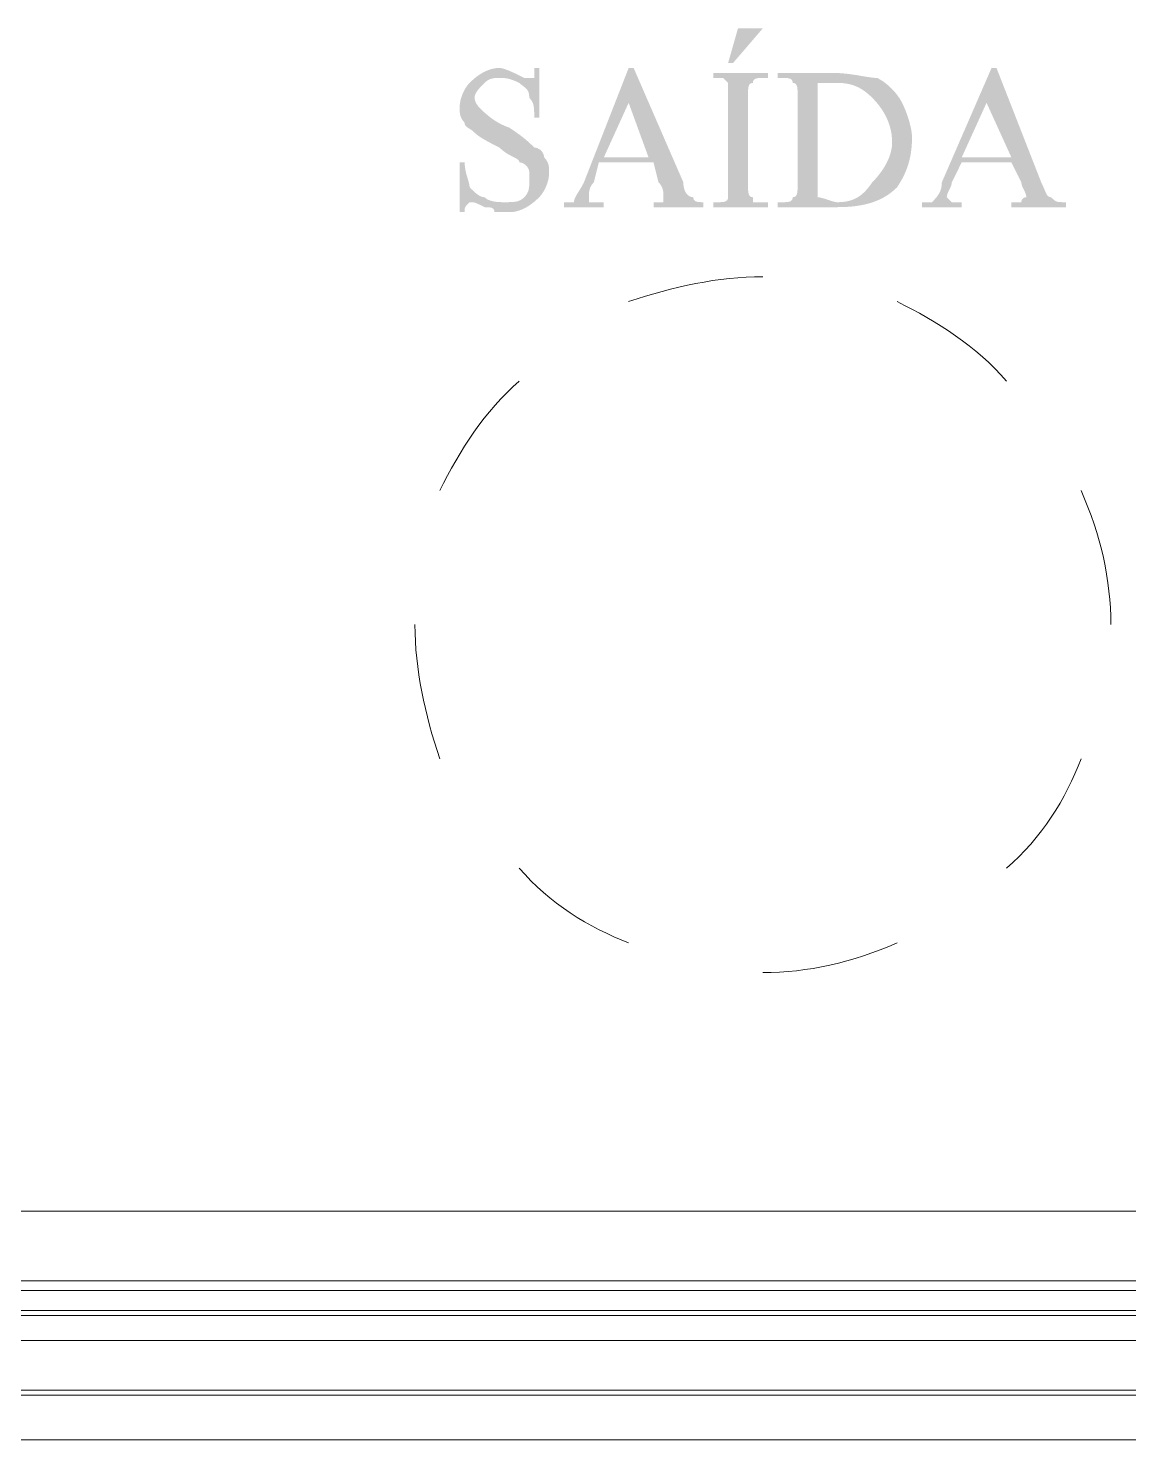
# Model space of a CAD drawing. Header units: metres. Extents: x 2999 to 3164, y 1641 to 1678.
# Drawn here: x 3004.8933 to 3005.2369, y 1650.1422 to 1650.5829 of the extents above; entities that cross this region are included whole.
import ezdxf

# ---------------------------------------------------------------- set-up
doc = ezdxf.new("R2010")
doc.units = ezdxf.units.M

msp = doc.modelspace()

# ---------------------------------------------------------------- hatches: boundary and pattern name
at = {"true_color": 0x000007}
h = msp.add_hatch(color=7, dxfattribs=at)
h.paths.add_polyline_path([(3005.05284, 1650.57053), (3005.05284, 1650.55501), (3005.05129, 1650.55501), (3005.05129, 1650.55501), (3005.05129, 1650.55539), (3005.05129, 1650.55575), (3005.05128, 1650.5561), (3005.05128, 1650.55644), (3005.05127, 1650.55676), (3005.05126, 1650.55707), (3005.05125, 1650.55737), (3005.05123, 1650.55765), (3005.0512, 1650.55793), (3005.05117, 1650.55819), (3005.05114, 1650.55845), (3005.05109, 1650.55869), (3005.05104, 1650.55893), (3005.05098, 1650.55916), (3005.05091, 1650.55939), (3005.05083, 1650.55961), (3005.05073, 1650.55982), (3005.05063, 1650.56003), (3005.05052, 1650.56023), (3005.05039, 1650.56043), (3005.05025, 1650.56063), (3005.05009, 1650.56083), (3005.04992, 1650.56102), (3005.04973, 1650.56122), (3005.04973, 1650.56122), (3005.04973, 1650.56159), (3005.0497, 1650.56193), (3005.04966, 1650.56224), (3005.04961, 1650.56253), (3005.04955, 1650.56279), (3005.04947, 1650.56303), (3005.04938, 1650.56326), (3005.04927, 1650.56346), (3005.04916, 1650.56364), (3005.04904, 1650.56382), (3005.04891, 1650.56398), (3005.04876, 1650.56413), (3005.04862, 1650.56427), (3005.04846, 1650.5644), (3005.04829, 1650.56454), (3005.04812, 1650.56466), (3005.04795, 1650.56479), (3005.04777, 1650.56493), (3005.04759, 1650.56506), (3005.0474, 1650.5652), (3005.04721, 1650.56535), (3005.04702, 1650.56551), (3005.04682, 1650.56569), (3005.04663, 1650.56587), (3005.04625, 1650.56606), (3005.04589, 1650.56623), (3005.04554, 1650.56638), (3005.0452, 1650.56653), (3005.04488, 1650.56665), (3005.04457, 1650.56677), (3005.04427, 1650.56687), (3005.04399, 1650.56696), (3005.04371, 1650.56704), (3005.04345, 1650.56712), (3005.04319, 1650.56718), (3005.04294, 1650.56723), (3005.04271, 1650.56727), (3005.04247, 1650.56731), (3005.04225, 1650.56734), (3005.04203, 1650.56737), (3005.04182, 1650.56739), (3005.04161, 1650.5674), (3005.04141, 1650.56741), (3005.04121, 1650.56742), (3005.04101, 1650.56742), (3005.04081, 1650.56742), (3005.04062, 1650.56742), (3005.04042, 1650.56742), (3005.04023, 1650.56742), (3005.04003, 1650.56742), (3005.03984, 1650.56742), (3005.03965, 1650.56742), (3005.03945, 1650.56741), (3005.03926, 1650.5674), (3005.03906, 1650.56739), (3005.03887, 1650.56737), (3005.03868, 1650.56734), (3005.03848, 1650.56731), (3005.03829, 1650.56727), (3005.03809, 1650.56723), (3005.0379, 1650.56718), (3005.03771, 1650.56712), (3005.03751, 1650.56704), (3005.03732, 1650.56696), (3005.03712, 1650.56687), (3005.03693, 1650.56677), (3005.03674, 1650.56665), (3005.03654, 1650.56653), (3005.03635, 1650.56638), (3005.03615, 1650.56623), (3005.03596, 1650.56606), (3005.03577, 1650.56587), (3005.03557, 1650.56568), (3005.03538, 1650.56548), (3005.03519, 1650.56529), (3005.035, 1650.5651), (3005.03481, 1650.5649), (3005.03463, 1650.56471), (3005.03445, 1650.56451), (3005.03427, 1650.56432), (3005.0341, 1650.56413), (3005.03394, 1650.56393), (3005.03378, 1650.56374), (3005.03363, 1650.56354), (3005.03349, 1650.56335), (3005.03336, 1650.56316), (3005.03324, 1650.56296), (3005.03312, 1650.56277), (3005.03302, 1650.56257), (3005.03293, 1650.56238), (3005.03285, 1650.56219), (3005.03279, 1650.56199), (3005.03273, 1650.5618), (3005.03269, 1650.5616), (3005.03267, 1650.56141), (3005.03266, 1650.56122), (3005.03267, 1650.56102), (3005.03269, 1650.56083), (3005.03273, 1650.56064), (3005.03278, 1650.56045), (3005.03284, 1650.56026), (3005.03291, 1650.56008), (3005.03298, 1650.5599), (3005.03307, 1650.55972), (3005.03315, 1650.55955), (3005.03325, 1650.55939), (3005.03334, 1650.55923), (3005.03344, 1650.55908), (3005.03354, 1650.55894), (3005.03363, 1650.55881), (3005.03372, 1650.55869), (3005.03381, 1650.55857), (3005.0339, 1650.55847), (3005.03397, 1650.55838), (3005.03404, 1650.5583), (3005.0341, 1650.55823), (3005.03415, 1650.55818), (3005.03418, 1650.55814), (3005.03421, 1650.55812), (3005.03421, 1650.55811), (3005.03442, 1650.55791), (3005.03464, 1650.55769), (3005.03487, 1650.55746), (3005.03512, 1650.55722), (3005.03539, 1650.55697), (3005.03567, 1650.55671), (3005.03597, 1650.55644), (3005.03628, 1650.55616), (3005.03662, 1650.55588), (3005.03696, 1650.55559), (3005.03733, 1650.5553), (3005.03771, 1650.55501), (3005.0381, 1650.55472), (3005.03852, 1650.55443), (3005.03894, 1650.55414), (3005.03939, 1650.55386), (3005.03985, 1650.55358), (3005.04033, 1650.55331), (3005.04082, 1650.55305), (3005.04133, 1650.5528), (3005.04185, 1650.55255), (3005.04239, 1650.55232), (3005.04295, 1650.55211), (3005.04353, 1650.5519), (3005.04409, 1650.55152), (3005.04463, 1650.55116), (3005.04513, 1650.55081), (3005.04561, 1650.55047), (3005.04606, 1650.55015), (3005.04649, 1650.54984), (3005.04689, 1650.54955), (3005.04726, 1650.54926), (3005.04762, 1650.54899), (3005.04795, 1650.54872), (3005.04827, 1650.54847), (3005.04857, 1650.54822), (3005.04885, 1650.54798), (3005.04912, 1650.54775), (3005.04938, 1650.54752), (3005.04962, 1650.54731), (3005.04985, 1650.54709), (3005.05007, 1650.54688), (3005.05029, 1650.54668), (3005.0505, 1650.54648), (3005.0507, 1650.54628), (3005.0509, 1650.54609), (3005.05109, 1650.54589), (3005.05129, 1650.5457), (3005.05148, 1650.54569), (3005.05167, 1650.54567), (3005.05187, 1650.54563), (3005.05206, 1650.54557), (3005.05224, 1650.54551), (3005.05243, 1650.54543), (3005.05261, 1650.54534), (3005.05278, 1650.54524), (3005.05295, 1650.54512), (3005.05311, 1650.545), (3005.05327, 1650.54487), (3005.05342, 1650.54473), (3005.05356, 1650.54458), (3005.05369, 1650.54442), (3005.05382, 1650.54426), (3005.05393, 1650.54409), (3005.05403, 1650.54391), (3005.05412, 1650.54373), (3005.0542, 1650.54355), (3005.05427, 1650.54336), (3005.05432, 1650.54317), (3005.05436, 1650.54298), (3005.05438, 1650.54279), (3005.05439, 1650.54259), (3005.05458, 1650.5424), (3005.05475, 1650.5422), (3005.0549, 1650.54201), (3005.05504, 1650.54182), (3005.05517, 1650.54162), (3005.05529, 1650.54143), (3005.05539, 1650.54123), (3005.05548, 1650.54104), (3005.05556, 1650.54085), (3005.05563, 1650.54065), (3005.0557, 1650.54046), (3005.05575, 1650.54026), (3005.05579, 1650.54007), (3005.05583, 1650.53988), (3005.05586, 1650.53968), (3005.05588, 1650.53949), (3005.0559, 1650.53929), (3005.05592, 1650.5391), (3005.05593, 1650.53891), (3005.05594, 1650.53871), (3005.05594, 1650.53852), (3005.05594, 1650.53832), (3005.05594, 1650.53813), (3005.05594, 1650.53794), (3005.05593, 1650.53755), (3005.05591, 1650.53716), (3005.05587, 1650.53678), (3005.05582, 1650.53639), (3005.05575, 1650.53601), (3005.05568, 1650.53563), (3005.05558, 1650.53526), (3005.05548, 1650.53489), (3005.05537, 1650.53453), (3005.05525, 1650.53417), (3005.05511, 1650.53382), (3005.05497, 1650.53348), (3005.05482, 1650.53314), (3005.05467, 1650.53281), (3005.0545, 1650.5325), (3005.05433, 1650.53219), (3005.05416, 1650.53189), (3005.05398, 1650.53161), (3005.05379, 1650.53134), (3005.05361, 1650.53108), (3005.05342, 1650.53083), (3005.05323, 1650.5306), (3005.05303, 1650.53038), (3005.05284, 1650.53018), (3005.05245, 1650.5298), (3005.05206, 1650.52943), (3005.05167, 1650.52909), (3005.05129, 1650.52875), (3005.0509, 1650.52844), (3005.05051, 1650.52814), (3005.05012, 1650.52786), (3005.04973, 1650.52759), (3005.04935, 1650.52734), (3005.04896, 1650.52711), (3005.04857, 1650.52689), (3005.04818, 1650.52669), (3005.04779, 1650.5265), (3005.04741, 1650.52633), (3005.04702, 1650.52618), (3005.04663, 1650.52604), (3005.04624, 1650.52592), (3005.04585, 1650.52581), (3005.04547, 1650.52572), (3005.04508, 1650.52565), (3005.04469, 1650.52559), (3005.0443, 1650.52555), (3005.04391, 1650.52553), (3005.04353, 1650.52552), (3005.04333, 1650.52552), (3005.04314, 1650.52552), (3005.04294, 1650.52552), (3005.04275, 1650.52552), (3005.04256, 1650.52552), (3005.04236, 1650.52552), (3005.04217, 1650.52552), (3005.04197, 1650.52552), (3005.04178, 1650.52552), (3005.04159, 1650.52552), (3005.04139, 1650.52552), (3005.0412, 1650.52552), (3005.041, 1650.52552), (3005.04081, 1650.52552), (3005.04062, 1650.52552), (3005.04042, 1650.52552), (3005.04023, 1650.52552), (3005.04003, 1650.52552), (3005.03984, 1650.52552), (3005.03965, 1650.52552), (3005.03945, 1650.52552), (3005.03926, 1650.52552), (3005.03906, 1650.52552), (3005.03887, 1650.52552), (3005.03886, 1650.52571), (3005.03884, 1650.52588), (3005.0388, 1650.52603), (3005.03875, 1650.52618), (3005.03868, 1650.5263), (3005.0386, 1650.52642), (3005.03851, 1650.52652), (3005.03841, 1650.52661), (3005.0383, 1650.52669), (3005.03817, 1650.52677), (3005.03804, 1650.52683), (3005.0379, 1650.52688), (3005.03775, 1650.52692), (3005.03759, 1650.52696), (3005.03743, 1650.52699), (3005.03726, 1650.52702), (3005.03709, 1650.52703), (3005.03691, 1650.52705), (3005.03672, 1650.52706), (3005.03654, 1650.52707), (3005.03635, 1650.52707), (3005.03615, 1650.52707), (3005.03596, 1650.52707), (3005.03577, 1650.52707), (3005.03539, 1650.52726), (3005.03505, 1650.52743), (3005.03474, 1650.52759), (3005.03445, 1650.52773), (3005.03419, 1650.52786), (3005.03395, 1650.52797), (3005.03373, 1650.52807), (3005.03353, 1650.52817), (3005.03334, 1650.52825), (3005.03317, 1650.52832), (3005.03301, 1650.52838), (3005.03286, 1650.52843), (3005.03272, 1650.52848), (3005.03258, 1650.52851), (3005.03245, 1650.52854), (3005.03232, 1650.52857), (3005.03219, 1650.52859), (3005.03206, 1650.5286), (3005.03192, 1650.52861), (3005.03178, 1650.52862), (3005.03163, 1650.52862), (3005.03147, 1650.52862), (3005.0313, 1650.52863), (3005.03111, 1650.52863), (3005.03111, 1650.52863), (3005.03111, 1650.52863), (3005.03111, 1650.52863), (3005.03111, 1650.52863), (3005.03111, 1650.52863), (3005.03111, 1650.52863), (3005.03111, 1650.52863), (3005.03111, 1650.52863), (3005.03111, 1650.52863), (3005.03111, 1650.52863), (3005.03111, 1650.52863), (3005.03111, 1650.52863), (3005.03111, 1650.52863), (3005.03111, 1650.52863), (3005.03111, 1650.52863), (3005.03111, 1650.52863), (3005.03111, 1650.52863), (3005.03111, 1650.52863), (3005.03111, 1650.52863), (3005.03111, 1650.52863), (3005.03111, 1650.52863), (3005.03111, 1650.52863), (3005.03111, 1650.52863), (3005.03111, 1650.52863), (3005.03093, 1650.52844), (3005.03075, 1650.52827), (3005.0306, 1650.52811), (3005.03046, 1650.52796), (3005.03033, 1650.52783), (3005.03021, 1650.5277), (3005.03011, 1650.52759), (3005.03002, 1650.52748), (3005.02994, 1650.52737), (3005.02987, 1650.52727), (3005.02981, 1650.52717), (3005.02975, 1650.52707), (3005.02971, 1650.52698), (3005.02967, 1650.52688), (3005.02964, 1650.52678), (3005.02962, 1650.52667), (3005.0296, 1650.52656), (3005.02958, 1650.52644), (3005.02957, 1650.52632), (3005.02957, 1650.52618), (3005.02956, 1650.52604), (3005.02956, 1650.52588), (3005.02956, 1650.52571), (3005.02956, 1650.52552), (3005.02801, 1650.52552), (3005.02801, 1650.54104), (3005.02956, 1650.54104), (3005.02956, 1650.54104), (3005.02957, 1650.54065), (3005.02959, 1650.54027), (3005.02963, 1650.53988), (3005.02967, 1650.5395), (3005.02973, 1650.53911), (3005.0298, 1650.53874), (3005.02988, 1650.53836), (3005.02996, 1650.53799), (3005.03005, 1650.53763), (3005.03014, 1650.53727), (3005.03024, 1650.53692), (3005.03034, 1650.53658), (3005.03043, 1650.53624), (3005.03053, 1650.53592), (3005.03062, 1650.5356), (3005.03071, 1650.53529), (3005.03079, 1650.535), (3005.03087, 1650.53471), (3005.03094, 1650.53444), (3005.031, 1650.53418), (3005.03104, 1650.53393), (3005.03108, 1650.5337), (3005.0311, 1650.53348), (3005.03111, 1650.53328), (3005.03111, 1650.53328), (3005.03131, 1650.53309), (3005.0315, 1650.53289), (3005.03169, 1650.5327), (3005.03189, 1650.53251), (3005.03208, 1650.53233), (3005.03228, 1650.53214), (3005.03247, 1650.53196), (3005.03266, 1650.53179), (3005.03286, 1650.53162), (3005.03305, 1650.53145), (3005.03324, 1650.5313), (3005.03344, 1650.53115), (3005.03363, 1650.53101), (3005.03383, 1650.53087), (3005.03402, 1650.53075), (3005.03421, 1650.53064), (3005.03441, 1650.53053), (3005.0346, 1650.53044), (3005.0348, 1650.53037), (3005.03499, 1650.5303), (3005.03518, 1650.53025), (3005.03538, 1650.53021), (3005.03557, 1650.53019), (3005.03577, 1650.53018), (3005.03597, 1650.52999), (3005.03619, 1650.52982), (3005.03642, 1650.52966), (3005.03666, 1650.52952), (3005.03691, 1650.5294), (3005.03717, 1650.52928), (3005.03744, 1650.52918), (3005.03772, 1650.52909), (3005.038, 1650.529), (3005.03829, 1650.52893), (3005.03858, 1650.52887), (3005.03887, 1650.52882), (3005.03916, 1650.52877), (3005.03945, 1650.52874), (3005.03974, 1650.52871), (3005.04002, 1650.52868), (3005.0403, 1650.52866), (3005.04057, 1650.52865), (3005.04083, 1650.52864), (3005.04108, 1650.52863), (3005.04133, 1650.52863), (3005.04156, 1650.52863), (3005.04177, 1650.52863), (3005.04197, 1650.52863), (3005.04235, 1650.52863), (3005.04272, 1650.52863), (3005.04307, 1650.52863), (3005.0434, 1650.52863), (3005.04373, 1650.52864), (3005.04404, 1650.52865), (3005.04433, 1650.52866), (3005.04462, 1650.52868), (3005.04489, 1650.52871), (3005.04516, 1650.52874), (3005.04541, 1650.52877), (3005.04566, 1650.52882), (3005.0459, 1650.52887), (3005.04613, 1650.52893), (3005.04635, 1650.529), (3005.04657, 1650.52909), (3005.04679, 1650.52918), (3005.04699, 1650.52928), (3005.0472, 1650.5294), (3005.0474, 1650.52952), (3005.0476, 1650.52966), (3005.04779, 1650.52982), (3005.04799, 1650.52999), (3005.04818, 1650.53018), (3005.04837, 1650.53037), (3005.04854, 1650.53057), (3005.04869, 1650.53076), (3005.04884, 1650.53095), (3005.04896, 1650.53115), (3005.04908, 1650.53134), (3005.04918, 1650.53154), (3005.04927, 1650.53173), (3005.04936, 1650.53192), (3005.04943, 1650.53212), (3005.04949, 1650.53231), (3005.04954, 1650.53251), (3005.04958, 1650.5327), (3005.04962, 1650.53289), (3005.04965, 1650.53309), (3005.04968, 1650.53328), (3005.0497, 1650.53348), (3005.04971, 1650.53367), (3005.04972, 1650.53386), (3005.04973, 1650.53406), (3005.04973, 1650.53425), (3005.04973, 1650.53444), (3005.04973, 1650.53464), (3005.04973, 1650.53483), (3005.04973, 1650.53503), (3005.04973, 1650.53522), (3005.04973, 1650.53541), (3005.04973, 1650.5356), (3005.04973, 1650.53579), (3005.04973, 1650.53597), (3005.04973, 1650.53615), (3005.04973, 1650.53633), (3005.04973, 1650.5365), (3005.04973, 1650.53666), (3005.04973, 1650.53682), (3005.04973, 1650.53697), (3005.04973, 1650.53711), (3005.04973, 1650.53724), (3005.04973, 1650.53736), (3005.04973, 1650.53748), (3005.04973, 1650.53758), (3005.04973, 1650.53767), (3005.04973, 1650.53775), (3005.04973, 1650.53781), (3005.04973, 1650.53787), (3005.04973, 1650.53791), (3005.04973, 1650.53793), (3005.04973, 1650.53794), (3005.04973, 1650.53813), (3005.0497, 1650.53832), (3005.04966, 1650.53852), (3005.04961, 1650.53871), (3005.04955, 1650.53889), (3005.04947, 1650.53908), (3005.04938, 1650.53926), (3005.04927, 1650.53943), (3005.04916, 1650.5396), (3005.04904, 1650.53976), (3005.04891, 1650.53992), (3005.04876, 1650.54007), (3005.04862, 1650.54021), (3005.04846, 1650.54034), (3005.04829, 1650.54047), (3005.04812, 1650.54058), (3005.04795, 1650.54068), (3005.04777, 1650.54077), (3005.04759, 1650.54085), (3005.0474, 1650.54092), (3005.04721, 1650.54097), (3005.04702, 1650.54101), (3005.04682, 1650.54103), (3005.04663, 1650.54104), (3005.04661, 1650.54123), (3005.04657, 1650.5414), (3005.04649, 1650.54156), (3005.04639, 1650.54171), (3005.04625, 1650.54185), (3005.0461, 1650.54199), (3005.04592, 1650.54212), (3005.04571, 1650.54225), (3005.04548, 1650.54238), (3005.04524, 1650.54251), (3005.04497, 1650.54264), (3005.04469, 1650.54279), (3005.04439, 1650.54294), (3005.04408, 1650.5431), (3005.04375, 1650.54327), (3005.04341, 1650.54345), (3005.04306, 1650.54366), (3005.0427, 1650.54388), (3005.04233, 1650.54412), (3005.04196, 1650.54438), (3005.04158, 1650.54467), (3005.0412, 1650.54498), (3005.04081, 1650.54532), (3005.04042, 1650.5457), (3005.04003, 1650.54589), (3005.03965, 1650.54608), (3005.03926, 1650.54628), (3005.03888, 1650.54647), (3005.0385, 1650.54667), (3005.03812, 1650.54686), (3005.03775, 1650.54705), (3005.03738, 1650.54725), (3005.03701, 1650.54744), (3005.03666, 1650.54764), (3005.0363, 1650.54783), (3005.03596, 1650.54802), (3005.03563, 1650.54822), (3005.0353, 1650.54841), (3005.03498, 1650.54861), (3005.03467, 1650.5488), (3005.03438, 1650.54899), (3005.03409, 1650.54919), (3005.03382, 1650.54938), (3005.03356, 1650.54958), (3005.03331, 1650.54977), (3005.03308, 1650.54996), (3005.03286, 1650.55016), (3005.03266, 1650.55035), (3005.03247, 1650.55054), (3005.03228, 1650.55071), (3005.03208, 1650.55087), (3005.03189, 1650.55101), (3005.03171, 1650.55115), (3005.03152, 1650.55127), (3005.03134, 1650.55139), (3005.03117, 1650.5515), (3005.031, 1650.55161), (3005.03084, 1650.55171), (3005.03068, 1650.55181), (3005.03053, 1650.5519), (3005.03039, 1650.552), (3005.03026, 1650.5521), (3005.03013, 1650.5522), (3005.03002, 1650.55231), (3005.02992, 1650.55242), (3005.02983, 1650.55253), (3005.02975, 1650.55266), (3005.02968, 1650.5528), (3005.02963, 1650.55294), (3005.02959, 1650.5531), (3005.02957, 1650.55327), (3005.02956, 1650.55346), (3005.02937, 1650.55365), (3005.0292, 1650.55384), (3005.02905, 1650.55404), (3005.02891, 1650.55423), (3005.02878, 1650.55443), (3005.02866, 1650.55462), (3005.02856, 1650.55481), (3005.02847, 1650.55501), (3005.02839, 1650.5552), (3005.02832, 1650.5554), (3005.02825, 1650.55559), (3005.0282, 1650.55578), (3005.02816, 1650.55598), (3005.02812, 1650.55617), (3005.02809, 1650.55637), (3005.02806, 1650.55656), (3005.02805, 1650.55675), (3005.02803, 1650.55695), (3005.02802, 1650.55714), (3005.02801, 1650.55734), (3005.02801, 1650.55753), (3005.02801, 1650.55772), (3005.02801, 1650.55792), (3005.02801, 1650.55811), (3005.02802, 1650.5585), (3005.02804, 1650.55889), (3005.02808, 1650.55927), (3005.02813, 1650.55966), (3005.0282, 1650.56004), (3005.02827, 1650.56042), (3005.02836, 1650.56079), (3005.02847, 1650.56116), (3005.02858, 1650.56152), (3005.0287, 1650.56188), (3005.02884, 1650.56223), (3005.02898, 1650.56257), (3005.02913, 1650.56291), (3005.02928, 1650.56324), (3005.02945, 1650.56355), (3005.02962, 1650.56386), (3005.02979, 1650.56416), (3005.02997, 1650.56444), (3005.03016, 1650.56471), (3005.03034, 1650.56497), (3005.03053, 1650.56522), (3005.03072, 1650.56545), (3005.03092, 1650.56567), (3005.03111, 1650.56587), (3005.0315, 1650.56625), (3005.03189, 1650.56662), (3005.03228, 1650.56696), (3005.03266, 1650.56729), (3005.03305, 1650.56761), (3005.03344, 1650.56791), (3005.03383, 1650.56819), (3005.03421, 1650.56846), (3005.0346, 1650.56871), (3005.03499, 1650.56894), (3005.03538, 1650.56916), (3005.03577, 1650.56936), (3005.03615, 1650.56955), (3005.03654, 1650.56972), (3005.03693, 1650.56987), (3005.03732, 1650.57001), (3005.03771, 1650.57013), (3005.03809, 1650.57024), (3005.03848, 1650.57033), (3005.03887, 1650.5704), (3005.03926, 1650.57046), (3005.03965, 1650.5705), (3005.04003, 1650.57052), (3005.04042, 1650.57053), (3005.04062, 1650.57052), (3005.04084, 1650.5705), (3005.04107, 1650.57046), (3005.04132, 1650.57041), (3005.04158, 1650.57034), (3005.04185, 1650.57026), (3005.04214, 1650.57017), (3005.04243, 1650.57007), (3005.04274, 1650.56995), (3005.04306, 1650.56983), (3005.04339, 1650.5697), (3005.04372, 1650.56956), (3005.04406, 1650.56941), (3005.04441, 1650.56925), (3005.04477, 1650.56909), (3005.04514, 1650.56892), (3005.04551, 1650.56874), (3005.04588, 1650.56856), (3005.04626, 1650.56838), (3005.04664, 1650.56819), (3005.04702, 1650.568), (3005.04741, 1650.56781), (3005.04779, 1650.56762), (3005.04818, 1650.56742), (3005.04819, 1650.56742), (3005.04821, 1650.56742), (3005.04825, 1650.56742), (3005.0483, 1650.56742), (3005.04836, 1650.56742), (3005.04842, 1650.56742), (3005.0485, 1650.56742), (3005.04858, 1650.56742), (3005.04867, 1650.56742), (3005.04877, 1650.56742), (3005.04886, 1650.56742), (3005.04896, 1650.56742), (3005.04906, 1650.56742), (3005.04915, 1650.56742), (3005.04924, 1650.56742), (3005.04933, 1650.56742), (3005.04942, 1650.56742), (3005.04949, 1650.56742), (3005.04956, 1650.56742), (3005.04962, 1650.56742), (3005.04967, 1650.56742), (3005.0497, 1650.56742), (3005.04973, 1650.56742), (3005.04973, 1650.56742), (3005.04974, 1650.56742), (3005.04976, 1650.56742), (3005.0498, 1650.56742), (3005.04985, 1650.56742), (3005.04991, 1650.56742), (3005.04998, 1650.56742), (3005.05005, 1650.56742), (3005.05014, 1650.56742), (3005.05023, 1650.56742), (3005.05032, 1650.56742), (3005.05041, 1650.56742), (3005.05051, 1650.56742), (3005.05061, 1650.56742), (3005.0507, 1650.56742), (3005.0508, 1650.56742), (3005.05088, 1650.56742), (3005.05097, 1650.56742), (3005.05104, 1650.56742), (3005.05111, 1650.56742), (3005.05117, 1650.56742), (3005.05122, 1650.56742), (3005.05126, 1650.56742), (3005.05128, 1650.56742), (3005.05129, 1650.56742), (3005.05129, 1650.56743), (3005.05129, 1650.56746), (3005.05129, 1650.56749), (3005.05129, 1650.56755), (3005.05129, 1650.56761), (3005.05129, 1650.56769), (3005.05129, 1650.56778), (3005.05129, 1650.56788), (3005.05129, 1650.568), (3005.05129, 1650.56812), (3005.05129, 1650.56825), (3005.05129, 1650.56839), (3005.05129, 1650.56854), (3005.05129, 1650.5687), (3005.05129, 1650.56886), (3005.05129, 1650.56903), (3005.05129, 1650.56921), (3005.05129, 1650.56939), (3005.05129, 1650.56957), (3005.05129, 1650.56976), (3005.05129, 1650.56995), (3005.05129, 1650.57014), (3005.05129, 1650.57033), (3005.05129, 1650.57053), (3005.05284, 1650.57053), (3005.05129, 1650.57053)])
h.paths.add_polyline_path([(3005.08853, 1650.54104), (3005.07146, 1650.54104), (3005.06991, 1650.53483), (3005.06991, 1650.53483), (3005.06972, 1650.53464), (3005.06955, 1650.53444), (3005.0694, 1650.53425), (3005.06926, 1650.53406), (3005.06913, 1650.53386), (3005.06901, 1650.53367), (3005.06891, 1650.53348), (3005.06882, 1650.53328), (3005.06874, 1650.53309), (3005.06867, 1650.53289), (3005.0686, 1650.5327), (3005.06855, 1650.53251), (3005.06851, 1650.53231), (3005.06847, 1650.53212), (3005.06844, 1650.53192), (3005.06842, 1650.53173), (3005.0684, 1650.53154), (3005.06838, 1650.53134), (3005.06837, 1650.53115), (3005.06836, 1650.53095), (3005.06836, 1650.53076), (3005.06836, 1650.53057), (3005.06836, 1650.53037), (3005.06836, 1650.53018), (3005.06836, 1650.53018), (3005.06836, 1650.53018), (3005.06836, 1650.53018), (3005.06836, 1650.53017), (3005.06836, 1650.53017), (3005.06836, 1650.53016), (3005.06836, 1650.53015), (3005.06836, 1650.53014), (3005.06836, 1650.53012), (3005.06836, 1650.5301), (3005.06836, 1650.53006), (3005.06836, 1650.53003), (3005.06836, 1650.52998), (3005.06836, 1650.52993), (3005.06836, 1650.52987), (3005.06836, 1650.5298), (3005.06836, 1650.52972), (3005.06836, 1650.52963), (3005.06836, 1650.52952), (3005.06836, 1650.52941), (3005.06836, 1650.52928), (3005.06836, 1650.52914), (3005.06836, 1650.52898), (3005.06836, 1650.52881), (3005.06836, 1650.52863), (3005.06855, 1650.52863), (3005.06875, 1650.52863), (3005.06894, 1650.52863), (3005.06913, 1650.52863), (3005.06933, 1650.52863), (3005.06952, 1650.52863), (3005.06972, 1650.52863), (3005.06991, 1650.52863), (3005.0701, 1650.52863), (3005.0703, 1650.52863), (3005.07049, 1650.52863), (3005.07069, 1650.52863), (3005.07088, 1650.52863), (3005.07107, 1650.52863), (3005.07127, 1650.52863), (3005.07146, 1650.52863), (3005.07166, 1650.52863), (3005.07185, 1650.52863), (3005.07204, 1650.52863), (3005.07224, 1650.52863), (3005.07243, 1650.52863), (3005.07263, 1650.52863), (3005.07282, 1650.52863), (3005.07301, 1650.52863), (3005.07301, 1650.52707), (3005.0606, 1650.52707), (3005.0606, 1650.52863), (3005.0606, 1650.52863), (3005.06078, 1650.52863), (3005.06096, 1650.52863), (3005.06111, 1650.52863), (3005.06126, 1650.52863), (3005.06139, 1650.52863), (3005.06152, 1650.52863), (3005.06164, 1650.52863), (3005.06175, 1650.52863), (3005.06185, 1650.52863), (3005.06195, 1650.52863), (3005.06205, 1650.52863), (3005.06215, 1650.52863), (3005.06225, 1650.52863), (3005.06235, 1650.52863), (3005.06245, 1650.52863), (3005.06255, 1650.52863), (3005.06266, 1650.52863), (3005.06278, 1650.52863), (3005.06291, 1650.52863), (3005.06304, 1650.52863), (3005.06319, 1650.52863), (3005.06334, 1650.52863), (3005.06352, 1650.52863), (3005.0637, 1650.52863), (3005.0637, 1650.52863), (3005.06371, 1650.52882), (3005.06373, 1650.52901), (3005.06377, 1650.52921), (3005.06382, 1650.52941), (3005.06389, 1650.52961), (3005.06397, 1650.52981), (3005.06406, 1650.53002), (3005.06416, 1650.53023), (3005.06427, 1650.53045), (3005.0644, 1650.53068), (3005.06453, 1650.53091), (3005.06467, 1650.53115), (3005.06482, 1650.53139), (3005.06498, 1650.53165), (3005.06514, 1650.53191), (3005.06531, 1650.53219), (3005.06549, 1650.53247), (3005.06567, 1650.53277), (3005.06585, 1650.53308), (3005.06604, 1650.5334), (3005.06623, 1650.53374), (3005.06642, 1650.53409), (3005.06661, 1650.53445), (3005.06681, 1650.53483), (3005.08077, 1650.57053), (3005.08233, 1650.57053), (3005.09784, 1650.53483), (3005.09784, 1650.53483), (3005.09785, 1650.53445), (3005.09788, 1650.53409), (3005.09791, 1650.53374), (3005.09797, 1650.53341), (3005.09803, 1650.5331), (3005.09811, 1650.5328), (3005.0982, 1650.53251), (3005.0983, 1650.53225), (3005.09842, 1650.532), (3005.09854, 1650.53176), (3005.09867, 1650.53154), (3005.09881, 1650.53134), (3005.09896, 1650.53116), (3005.09912, 1650.53099), (3005.09928, 1650.53083), (3005.09945, 1650.53069), (3005.09963, 1650.53057), (3005.09981, 1650.53047), (3005.09999, 1650.53038), (3005.10018, 1650.53031), (3005.10037, 1650.53025), (3005.10056, 1650.53021), (3005.10075, 1650.53019), (3005.10095, 1650.53018), (3005.10095, 1650.53018), (3005.10096, 1650.52999), (3005.10098, 1650.52982), (3005.10102, 1650.52966), (3005.10107, 1650.52952), (3005.10114, 1650.5294), (3005.10122, 1650.52928), (3005.10131, 1650.52918), (3005.10141, 1650.52909), (3005.10152, 1650.529), (3005.10164, 1650.52893), (3005.10178, 1650.52887), (3005.10192, 1650.52882), (3005.10207, 1650.52877), (3005.10222, 1650.52874), (3005.10239, 1650.52871), (3005.10256, 1650.52868), (3005.10273, 1650.52866), (3005.10291, 1650.52865), (3005.1031, 1650.52864), (3005.10328, 1650.52863), (3005.10347, 1650.52863), (3005.10367, 1650.52863), (3005.10386, 1650.52863), (3005.10405, 1650.52863), (3005.10405, 1650.52707), (3005.08853, 1650.52707), (3005.08853, 1650.52863), (3005.08853, 1650.52863), (3005.08872, 1650.52863), (3005.08889, 1650.52863), (3005.08905, 1650.52863), (3005.08919, 1650.52863), (3005.08933, 1650.52863), (3005.08945, 1650.52863), (3005.08957, 1650.52863), (3005.08968, 1650.52863), (3005.08979, 1650.52863), (3005.08989, 1650.52863), (3005.08999, 1650.52863), (3005.09009, 1650.52863), (3005.09018, 1650.52863), (3005.09028, 1650.52863), (3005.09038, 1650.52863), (3005.09049, 1650.52863), (3005.0906, 1650.52863), (3005.09072, 1650.52863), (3005.09084, 1650.52863), (3005.09098, 1650.52863), (3005.09112, 1650.52863), (3005.09128, 1650.52863), (3005.09145, 1650.52863), (3005.09164, 1650.52863), (3005.09164, 1650.52863), (3005.09164, 1650.52881), (3005.09164, 1650.52898), (3005.09164, 1650.52914), (3005.09164, 1650.52928), (3005.09164, 1650.52941), (3005.09164, 1650.52952), (3005.09164, 1650.52963), (3005.09164, 1650.52972), (3005.09164, 1650.5298), (3005.09164, 1650.52987), (3005.09164, 1650.52993), (3005.09164, 1650.52998), (3005.09164, 1650.53003), (3005.09164, 1650.53006), (3005.09164, 1650.5301), (3005.09164, 1650.53012), (3005.09164, 1650.53014), (3005.09164, 1650.53015), (3005.09164, 1650.53016), (3005.09164, 1650.53017), (3005.09164, 1650.53017), (3005.09164, 1650.53018), (3005.09164, 1650.53018), (3005.09164, 1650.53018), (3005.09164, 1650.53037), (3005.09164, 1650.53057), (3005.09163, 1650.53076), (3005.09163, 1650.53095), (3005.09162, 1650.53115), (3005.09161, 1650.53134), (3005.0916, 1650.53154), (3005.09158, 1650.53173), (3005.09156, 1650.53192), (3005.09152, 1650.53212), (3005.09149, 1650.53231), (3005.09144, 1650.53251), (3005.09139, 1650.5327), (3005.09133, 1650.53289), (3005.09126, 1650.53309), (3005.09118, 1650.53328), (3005.09109, 1650.53348), (3005.09098, 1650.53367), (3005.09087, 1650.53386), (3005.09074, 1650.53406), (3005.0906, 1650.53425), (3005.09044, 1650.53444), (3005.09027, 1650.53464), (3005.09009, 1650.53483), (3005.08853, 1650.54104), (3005.09009, 1650.53483)])
h.paths.add_polyline_path([(3005.08698, 1650.54259), (3005.08077, 1650.55966), (3005.07301, 1650.54259), (3005.08698, 1650.54259), (3005.07301, 1650.54259)])
h.paths.add_polyline_path([(3005.12423, 1650.52863), (3005.12423, 1650.52707), (3005.10716, 1650.52707), (3005.10716, 1650.52863), (3005.10871, 1650.52863), (3005.10871, 1650.52863), (3005.1089, 1650.52863), (3005.1091, 1650.52863), (3005.10929, 1650.52863), (3005.10948, 1650.52863), (3005.10966, 1650.52864), (3005.10985, 1650.52865), (3005.11003, 1650.52866), (3005.1102, 1650.52868), (3005.11037, 1650.52871), (3005.11054, 1650.52874), (3005.11069, 1650.52877), (3005.11084, 1650.52882), (3005.11098, 1650.52887), (3005.11112, 1650.52893), (3005.11124, 1650.529), (3005.11135, 1650.52909), (3005.11145, 1650.52918), (3005.11155, 1650.52928), (3005.11162, 1650.5294), (3005.11169, 1650.52952), (3005.11174, 1650.52966), (3005.11178, 1650.52982), (3005.1118, 1650.52999), (3005.11181, 1650.53018), (3005.11181, 1650.53018), (3005.11181, 1650.53019), (3005.11181, 1650.53021), (3005.11181, 1650.53025), (3005.11181, 1650.53031), (3005.11181, 1650.53038), (3005.11181, 1650.53047), (3005.11181, 1650.53057), (3005.11181, 1650.53069), (3005.11181, 1650.53083), (3005.11181, 1650.53099), (3005.11181, 1650.53116), (3005.11181, 1650.53134), (3005.11181, 1650.53154), (3005.11181, 1650.53176), (3005.11181, 1650.532), (3005.11181, 1650.53225), (3005.11181, 1650.53251), (3005.11181, 1650.5328), (3005.11181, 1650.5331), (3005.11181, 1650.53341), (3005.11181, 1650.53374), (3005.11181, 1650.53409), (3005.11181, 1650.53445), (3005.11181, 1650.53483), (3005.11181, 1650.56122), (3005.11181, 1650.56122), (3005.11181, 1650.56141), (3005.11181, 1650.5616), (3005.11181, 1650.5618), (3005.11181, 1650.56199), (3005.11181, 1650.56219), (3005.11181, 1650.56238), (3005.11181, 1650.56257), (3005.11181, 1650.56277), (3005.11181, 1650.56296), (3005.11181, 1650.56316), (3005.11181, 1650.56335), (3005.11181, 1650.56354), (3005.11181, 1650.56374), (3005.11181, 1650.56393), (3005.11181, 1650.56413), (3005.11181, 1650.56432), (3005.11181, 1650.56451), (3005.11181, 1650.56471), (3005.11181, 1650.5649), (3005.11181, 1650.5651), (3005.11181, 1650.56529), (3005.11181, 1650.56548), (3005.11181, 1650.56568), (3005.11181, 1650.56587), (3005.11181, 1650.56587), (3005.11181, 1650.56587), (3005.11181, 1650.56587), (3005.11181, 1650.56587), (3005.11181, 1650.56588), (3005.1118, 1650.56589), (3005.11179, 1650.5659), (3005.11177, 1650.56591), (3005.11175, 1650.56593), (3005.11173, 1650.56595), (3005.1117, 1650.56598), (3005.11166, 1650.56602), (3005.11162, 1650.56607), (3005.11157, 1650.56612), (3005.1115, 1650.56618), (3005.11143, 1650.56625), (3005.11135, 1650.56633), (3005.11126, 1650.56642), (3005.11116, 1650.56653), (3005.11104, 1650.56664), (3005.11091, 1650.56677), (3005.11077, 1650.56691), (3005.11062, 1650.56707), (3005.11045, 1650.56724), (3005.11026, 1650.56742), (3005.11025, 1650.56742), (3005.11023, 1650.56742), (3005.11019, 1650.56742), (3005.11015, 1650.56742), (3005.11009, 1650.56742), (3005.11002, 1650.56742), (3005.10994, 1650.56742), (3005.10986, 1650.56742), (3005.10977, 1650.56742), (3005.10968, 1650.56742), (3005.10958, 1650.56742), (3005.10948, 1650.56742), (3005.10939, 1650.56742), (3005.10929, 1650.56742), (3005.1092, 1650.56742), (3005.10911, 1650.56742), (3005.10903, 1650.56742), (3005.10895, 1650.56742), (3005.10888, 1650.56742), (3005.10882, 1650.56742), (3005.10878, 1650.56742), (3005.10874, 1650.56742), (3005.10872, 1650.56742), (3005.10871, 1650.56742), (3005.10716, 1650.56742), (3005.10716, 1650.56898), (3005.12423, 1650.56898), (3005.12423, 1650.56742), (3005.12268, 1650.56742), (3005.12268, 1650.56742), (3005.12248, 1650.56742), (3005.12229, 1650.56742), (3005.1221, 1650.56742), (3005.12191, 1650.56742), (3005.12172, 1650.56741), (3005.12154, 1650.5674), (3005.12136, 1650.56739), (3005.12118, 1650.56737), (3005.12101, 1650.56734), (3005.12085, 1650.56731), (3005.12069, 1650.56727), (3005.12054, 1650.56723), (3005.1204, 1650.56718), (3005.12027, 1650.56712), (3005.12014, 1650.56704), (3005.12003, 1650.56696), (3005.11993, 1650.56687), (3005.11984, 1650.56677), (3005.11976, 1650.56665), (3005.11969, 1650.56653), (3005.11964, 1650.56638), (3005.1196, 1650.56623), (3005.11958, 1650.56606), (3005.11957, 1650.56587), (3005.11957, 1650.56587), (3005.11939, 1650.56586), (3005.11922, 1650.56584), (3005.11906, 1650.5658), (3005.11892, 1650.56574), (3005.11879, 1650.56567), (3005.11867, 1650.56558), (3005.11857, 1650.56548), (3005.11848, 1650.56535), (3005.1184, 1650.56522), (3005.11833, 1650.56506), (3005.11827, 1650.56489), (3005.11821, 1650.56471), (3005.11817, 1650.56451), (3005.11813, 1650.56429), (3005.1181, 1650.56405), (3005.11808, 1650.5638), (3005.11806, 1650.56354), (3005.11804, 1650.56325), (3005.11803, 1650.56295), (3005.11803, 1650.56264), (3005.11802, 1650.56231), (3005.11802, 1650.56196), (3005.11802, 1650.5616), (3005.11802, 1650.56122), (3005.11802, 1650.53483), (3005.11802, 1650.53483), (3005.11802, 1650.53445), (3005.11802, 1650.53409), (3005.11802, 1650.53374), (3005.11803, 1650.53341), (3005.11803, 1650.5331), (3005.11804, 1650.5328), (3005.11806, 1650.53251), (3005.11808, 1650.53225), (3005.1181, 1650.532), (3005.11813, 1650.53176), (3005.11817, 1650.53154), (3005.11821, 1650.53134), (3005.11827, 1650.53116), (3005.11833, 1650.53099), (3005.1184, 1650.53083), (3005.11848, 1650.53069), (3005.11857, 1650.53057), (3005.11867, 1650.53047), (3005.11879, 1650.53038), (3005.11892, 1650.53031), (3005.11906, 1650.53025), (3005.11922, 1650.53021), (3005.11939, 1650.53019), (3005.11957, 1650.53018), (3005.11957, 1650.53018), (3005.11957, 1650.53017), (3005.11957, 1650.53015), (3005.11957, 1650.53011), (3005.11957, 1650.53006), (3005.11957, 1650.53), (3005.11957, 1650.52993), (3005.11957, 1650.52986), (3005.11957, 1650.52977), (3005.11957, 1650.52969), (3005.11957, 1650.52959), (3005.11957, 1650.5295), (3005.11957, 1650.5294), (3005.11957, 1650.5293), (3005.11957, 1650.52921), (3005.11957, 1650.52912), (3005.11957, 1650.52903), (3005.11957, 1650.52894), (3005.11957, 1650.52887), (3005.11957, 1650.5288), (3005.11957, 1650.52874), (3005.11957, 1650.52869), (3005.11957, 1650.52866), (3005.11957, 1650.52863), (3005.11957, 1650.52863), (3005.11977, 1650.52863), (3005.11996, 1650.52863), (3005.12015, 1650.52863), (3005.12034, 1650.52863), (3005.12053, 1650.52863), (3005.12071, 1650.52863), (3005.12089, 1650.52863), (3005.12107, 1650.52863), (3005.12124, 1650.52863), (3005.1214, 1650.52863), (3005.12156, 1650.52863), (3005.12171, 1650.52863), (3005.12185, 1650.52863), (3005.12198, 1650.52863), (3005.1221, 1650.52863), (3005.12222, 1650.52863), (3005.12232, 1650.52863), (3005.12241, 1650.52863), (3005.12249, 1650.52863), (3005.12255, 1650.52863), (3005.12261, 1650.52863), (3005.12264, 1650.52863), (3005.12267, 1650.52863), (3005.12268, 1650.52863), (3005.12423, 1650.52863), (3005.12268, 1650.52863)])
h.paths.add_polyline_path([(3005.12268, 1650.58294), (3005.11336, 1650.57208), (3005.11181, 1650.57208), (3005.11492, 1650.58294), (3005.12268, 1650.58294), (3005.11492, 1650.58294)])
h.paths.add_polyline_path([(3005.12733, 1650.52707), (3005.12733, 1650.52863), (3005.12888, 1650.52863), (3005.12888, 1650.52863), (3005.12908, 1650.52863), (3005.12927, 1650.52863), (3005.12946, 1650.52863), (3005.12965, 1650.52863), (3005.12984, 1650.52864), (3005.13002, 1650.52865), (3005.1302, 1650.52866), (3005.13038, 1650.52868), (3005.13055, 1650.52871), (3005.13071, 1650.52874), (3005.13087, 1650.52877), (3005.13102, 1650.52882), (3005.13116, 1650.52887), (3005.13129, 1650.52893), (3005.13141, 1650.529), (3005.13153, 1650.52909), (3005.13163, 1650.52918), (3005.13172, 1650.52928), (3005.1318, 1650.5294), (3005.13187, 1650.52952), (3005.13192, 1650.52966), (3005.13196, 1650.52982), (3005.13198, 1650.52999), (3005.13199, 1650.53018), (3005.13199, 1650.53018), (3005.13217, 1650.53019), (3005.13234, 1650.53021), (3005.1325, 1650.53025), (3005.13264, 1650.53031), (3005.13277, 1650.53038), (3005.13288, 1650.53047), (3005.13299, 1650.53057), (3005.13308, 1650.53069), (3005.13316, 1650.53083), (3005.13323, 1650.53099), (3005.13329, 1650.53116), (3005.13335, 1650.53134), (3005.13339, 1650.53154), (3005.13343, 1650.53176), (3005.13346, 1650.532), (3005.13348, 1650.53225), (3005.1335, 1650.53251), (3005.13352, 1650.5328), (3005.13353, 1650.5331), (3005.13353, 1650.53341), (3005.13354, 1650.53374), (3005.13354, 1650.53409), (3005.13354, 1650.53445), (3005.13354, 1650.53483), (3005.13354, 1650.56122), (3005.13354, 1650.56122), (3005.13354, 1650.5616), (3005.13354, 1650.56196), (3005.13354, 1650.56231), (3005.13353, 1650.56264), (3005.13353, 1650.56295), (3005.13352, 1650.56325), (3005.1335, 1650.56354), (3005.13348, 1650.5638), (3005.13346, 1650.56405), (3005.13343, 1650.56429), (3005.13339, 1650.56451), (3005.13335, 1650.56471), (3005.13329, 1650.56489), (3005.13323, 1650.56506), (3005.13316, 1650.56522), (3005.13308, 1650.56535), (3005.13299, 1650.56548), (3005.13288, 1650.56558), (3005.13277, 1650.56567), (3005.13264, 1650.56574), (3005.1325, 1650.5658), (3005.13234, 1650.56584), (3005.13217, 1650.56586), (3005.13199, 1650.56587), (3005.13199, 1650.56587), (3005.13198, 1650.56606), (3005.13196, 1650.56623), (3005.13192, 1650.56638), (3005.13187, 1650.56653), (3005.1318, 1650.56665), (3005.13172, 1650.56677), (3005.13163, 1650.56687), (3005.13153, 1650.56696), (3005.13141, 1650.56704), (3005.13129, 1650.56712), (3005.13116, 1650.56718), (3005.13102, 1650.56723), (3005.13087, 1650.56727), (3005.13071, 1650.56731), (3005.13055, 1650.56734), (3005.13038, 1650.56737), (3005.1302, 1650.56739), (3005.13002, 1650.5674), (3005.12984, 1650.56741), (3005.12965, 1650.56742), (3005.12946, 1650.56742), (3005.12927, 1650.56742), (3005.12908, 1650.56742), (3005.12888, 1650.56742), (3005.12733, 1650.56742), (3005.12733, 1650.56898), (3005.1444, 1650.56898), (3005.1444, 1650.56898), (3005.14517, 1650.56897), (3005.14592, 1650.56895), (3005.14666, 1650.56891), (3005.14738, 1650.56886), (3005.14808, 1650.5688), (3005.14877, 1650.56873), (3005.14944, 1650.56866), (3005.15009, 1650.56857), (3005.15073, 1650.56848), (3005.15135, 1650.56839), (3005.15196, 1650.5683), (3005.15255, 1650.5682), (3005.15312, 1650.5681), (3005.15368, 1650.56801), (3005.15422, 1650.56791), (3005.15475, 1650.56783), (3005.15526, 1650.56774), (3005.15575, 1650.56767), (3005.15623, 1650.5676), (3005.15669, 1650.56754), (3005.15713, 1650.56749), (3005.15756, 1650.56745), (3005.15797, 1650.56743), (3005.15837, 1650.56742), (3005.15837, 1650.56742), (3005.15876, 1650.56722), (3005.15915, 1650.567), (3005.15953, 1650.56677), (3005.15992, 1650.56653), (3005.1603, 1650.56627), (3005.16067, 1650.56599), (3005.16105, 1650.56571), (3005.16142, 1650.56541), (3005.16178, 1650.56511), (3005.16214, 1650.56479), (3005.16249, 1650.56446), (3005.16283, 1650.56413), (3005.16317, 1650.56378), (3005.16349, 1650.56343), (3005.16381, 1650.56307), (3005.16412, 1650.56271), (3005.16441, 1650.56234), (3005.1647, 1650.56197), (3005.16497, 1650.56159), (3005.16523, 1650.56121), (3005.16548, 1650.56083), (3005.16571, 1650.56044), (3005.16593, 1650.56005), (3005.16613, 1650.55966), (3005.16632, 1650.55927), (3005.16652, 1650.55886), (3005.16671, 1650.55843), (3005.1669, 1650.558), (3005.16709, 1650.55755), (3005.16727, 1650.55709), (3005.16745, 1650.55663), (3005.16762, 1650.55616), (3005.16779, 1650.55568), (3005.16796, 1650.5552), (3005.16811, 1650.55472), (3005.16826, 1650.55423), (3005.16841, 1650.55375), (3005.16854, 1650.55326), (3005.16866, 1650.55278), (3005.16877, 1650.55231), (3005.16888, 1650.55184), (3005.16897, 1650.55137), (3005.16905, 1650.55091), (3005.16911, 1650.55047), (3005.16916, 1650.55003), (3005.1692, 1650.54961), (3005.16923, 1650.5492), (3005.16923, 1650.5488), (3005.16923, 1650.54803), (3005.1692, 1650.54728), (3005.16916, 1650.54654), (3005.16911, 1650.54582), (3005.16903, 1650.54511), (3005.16894, 1650.54441), (3005.16884, 1650.54373), (3005.16872, 1650.54305), (3005.16858, 1650.54239), (3005.16843, 1650.54174), (3005.16826, 1650.54109), (3005.16807, 1650.54046), (3005.16787, 1650.53983), (3005.16765, 1650.53921), (3005.16742, 1650.5386), (3005.16717, 1650.53799), (3005.1669, 1650.53739), (3005.16662, 1650.5368), (3005.16632, 1650.5362), (3005.166, 1650.53562), (3005.16567, 1650.53503), (3005.16532, 1650.53445), (3005.16496, 1650.53386), (3005.16458, 1650.53328), (3005.16399, 1650.53272), (3005.16338, 1650.53218), (3005.16276, 1650.53168), (3005.16212, 1650.5312), (3005.16147, 1650.53076), (3005.1608, 1650.53035), (3005.16011, 1650.52996), (3005.15941, 1650.5296), (3005.15869, 1650.52927), (3005.15795, 1650.52897), (3005.1572, 1650.52869), (3005.15643, 1650.52843), (3005.15565, 1650.5282), (3005.15485, 1650.52799), (3005.15403, 1650.52781), (3005.1532, 1650.52765), (3005.15235, 1650.52751), (3005.15148, 1650.52739), (3005.1506, 1650.52729), (3005.14971, 1650.52721), (3005.14879, 1650.52715), (3005.14786, 1650.52711), (3005.14692, 1650.52708), (3005.14596, 1650.52707), (3005.12733, 1650.52707), (3005.14596, 1650.52707)])
h.paths.add_polyline_path([(3005.13975, 1650.53018), (3005.13975, 1650.53018), (3005.13995, 1650.53017), (3005.14017, 1650.53015), (3005.1404, 1650.53011), (3005.14064, 1650.53006), (3005.14089, 1650.53), (3005.14115, 1650.52993), (3005.14142, 1650.52986), (3005.1417, 1650.52977), (3005.14198, 1650.52969), (3005.14227, 1650.52959), (3005.14256, 1650.5295), (3005.14285, 1650.5294), (3005.14314, 1650.5293), (3005.14343, 1650.52921), (3005.14372, 1650.52912), (3005.144, 1650.52903), (3005.14428, 1650.52894), (3005.14455, 1650.52887), (3005.14481, 1650.5288), (3005.14506, 1650.52874), (3005.14531, 1650.52869), (3005.14554, 1650.52866), (3005.14575, 1650.52863), (3005.14596, 1650.52863), (3005.14596, 1650.52863), (3005.14653, 1650.52863), (3005.14709, 1650.52866), (3005.14763, 1650.5287), (3005.14816, 1650.52876), (3005.14868, 1650.52884), (3005.14918, 1650.52894), (3005.14967, 1650.52906), (3005.15015, 1650.5292), (3005.15062, 1650.52936), (3005.15108, 1650.52955), (3005.15153, 1650.52975), (3005.15197, 1650.52998), (3005.1524, 1650.53024), (3005.15283, 1650.53052), (3005.15325, 1650.53082), (3005.15366, 1650.53115), (3005.15406, 1650.53151), (3005.15447, 1650.5319), (3005.15486, 1650.53231), (3005.15526, 1650.53276), (3005.15565, 1650.53323), (3005.15604, 1650.53373), (3005.15643, 1650.53427), (3005.15682, 1650.53483), (3005.15721, 1650.53523), (3005.15759, 1650.53564), (3005.15798, 1650.53607), (3005.15836, 1650.53651), (3005.15873, 1650.53696), (3005.1591, 1650.53743), (3005.15946, 1650.53791), (3005.15981, 1650.5384), (3005.16015, 1650.5389), (3005.16047, 1650.53941), (3005.16079, 1650.53993), (3005.16109, 1650.54046), (3005.16137, 1650.541), (3005.16163, 1650.54154), (3005.16188, 1650.54209), (3005.16211, 1650.54265), (3005.16231, 1650.54321), (3005.16249, 1650.54378), (3005.16265, 1650.54435), (3005.16278, 1650.54493), (3005.16289, 1650.54551), (3005.16296, 1650.54609), (3005.16301, 1650.54667), (3005.16303, 1650.54725), (3005.16301, 1650.54802), (3005.16296, 1650.54877), (3005.16289, 1650.5495), (3005.16278, 1650.55022), (3005.16265, 1650.55093), (3005.16249, 1650.55161), (3005.16231, 1650.55228), (3005.16211, 1650.55294), (3005.16188, 1650.55358), (3005.16163, 1650.5542), (3005.16137, 1650.55481), (3005.16109, 1650.5554), (3005.16079, 1650.55597), (3005.16047, 1650.55653), (3005.16015, 1650.55707), (3005.15981, 1650.55759), (3005.15946, 1650.5581), (3005.1591, 1650.5586), (3005.15873, 1650.55907), (3005.15836, 1650.55953), (3005.15798, 1650.55998), (3005.15759, 1650.56041), (3005.15721, 1650.56082), (3005.15682, 1650.56122), (3005.15643, 1650.5616), (3005.15604, 1650.56196), (3005.15565, 1650.56231), (3005.15526, 1650.56264), (3005.15486, 1650.56295), (3005.15447, 1650.56325), (3005.15406, 1650.56354), (3005.15366, 1650.5638), (3005.15325, 1650.56405), (3005.15283, 1650.56429), (3005.1524, 1650.56451), (3005.15197, 1650.56471), (3005.15153, 1650.56489), (3005.15108, 1650.56506), (3005.15062, 1650.56522), (3005.15015, 1650.56535), (3005.14967, 1650.56548), (3005.14918, 1650.56558), (3005.14868, 1650.56567), (3005.14816, 1650.56574), (3005.14763, 1650.5658), (3005.14709, 1650.56584), (3005.14653, 1650.56586), (3005.14596, 1650.56587), (3005.14558, 1650.56587), (3005.14521, 1650.56587), (3005.14486, 1650.56587), (3005.14453, 1650.56587), (3005.1442, 1650.56587), (3005.14389, 1650.56587), (3005.1436, 1650.56587), (3005.14331, 1650.56587), (3005.14304, 1650.56587), (3005.14277, 1650.56587), (3005.14252, 1650.56587), (3005.14227, 1650.56587), (3005.14203, 1650.56587), (3005.1418, 1650.56587), (3005.14158, 1650.56587), (3005.14136, 1650.56587), (3005.14114, 1650.56587), (3005.14094, 1650.56587), (3005.14073, 1650.56587), (3005.14053, 1650.56587), (3005.14033, 1650.56587), (3005.14014, 1650.56587), (3005.13994, 1650.56587), (3005.13975, 1650.56587), (3005.13975, 1650.56587)])
h.paths.add_polyline_path([(3005.13975, 1650.53018), (3005.13975, 1650.56587)])
h.paths.add_polyline_path([(3005.20027, 1650.54104), (3005.18475, 1650.54104), (3005.18165, 1650.53483), (3005.18165, 1650.53483), (3005.18164, 1650.53464), (3005.18162, 1650.53444), (3005.18158, 1650.53425), (3005.18153, 1650.53406), (3005.18148, 1650.53386), (3005.18141, 1650.53367), (3005.18133, 1650.53348), (3005.18125, 1650.53328), (3005.18116, 1650.53309), (3005.18107, 1650.53289), (3005.18097, 1650.5327), (3005.18087, 1650.53251), (3005.18078, 1650.53231), (3005.18068, 1650.53212), (3005.18059, 1650.53192), (3005.1805, 1650.53173), (3005.18042, 1650.53154), (3005.18034, 1650.53134), (3005.18027, 1650.53115), (3005.18021, 1650.53095), (3005.18016, 1650.53076), (3005.18013, 1650.53057), (3005.18011, 1650.53037), (3005.1801, 1650.53018), (3005.1801, 1650.53018), (3005.1801, 1650.53018), (3005.1801, 1650.53018), (3005.1801, 1650.53017), (3005.18011, 1650.53017), (3005.18011, 1650.53016), (3005.18012, 1650.53015), (3005.18014, 1650.53014), (3005.18016, 1650.53012), (3005.18018, 1650.5301), (3005.18021, 1650.53006), (3005.18025, 1650.53003), (3005.18029, 1650.52998), (3005.18034, 1650.52993), (3005.18041, 1650.52987), (3005.18048, 1650.5298), (3005.18056, 1650.52972), (3005.18065, 1650.52963), (3005.18075, 1650.52952), (3005.18087, 1650.52941), (3005.181, 1650.52928), (3005.18114, 1650.52914), (3005.18129, 1650.52898), (3005.18146, 1650.52881), (3005.18165, 1650.52863), (3005.18166, 1650.52863), (3005.18168, 1650.52863), (3005.18172, 1650.52863), (3005.18177, 1650.52863), (3005.18184, 1650.52863), (3005.18192, 1650.52863), (3005.18201, 1650.52863), (3005.18211, 1650.52863), (3005.18222, 1650.52863), (3005.18235, 1650.52863), (3005.18248, 1650.52863), (3005.18262, 1650.52863), (3005.18277, 1650.52863), (3005.18293, 1650.52863), (3005.18309, 1650.52863), (3005.18326, 1650.52863), (3005.18343, 1650.52863), (3005.18361, 1650.52863), (3005.1838, 1650.52863), (3005.18399, 1650.52863), (3005.18417, 1650.52863), (3005.18437, 1650.52863), (3005.18456, 1650.52863), (3005.18475, 1650.52863), (3005.18475, 1650.52707), (3005.17234, 1650.52707), (3005.17234, 1650.52863), (3005.17234, 1650.52863), (3005.17253, 1650.52863), (3005.17273, 1650.52863), (3005.17292, 1650.52863), (3005.17311, 1650.52863), (3005.17329, 1650.52863), (3005.17348, 1650.52863), (3005.17366, 1650.52863), (3005.17383, 1650.52863), (3005.174, 1650.52863), (3005.17417, 1650.52863), (3005.17432, 1650.52863), (3005.17447, 1650.52863), (3005.17461, 1650.52863), (3005.17475, 1650.52863), (3005.17487, 1650.52863), (3005.17498, 1650.52863), (3005.17508, 1650.52863), (3005.17518, 1650.52863), (3005.17525, 1650.52863), (3005.17532, 1650.52863), (3005.17537, 1650.52863), (3005.17541, 1650.52863), (3005.17543, 1650.52863), (3005.17544, 1650.52863), (3005.17544, 1650.52863), (3005.17564, 1650.52882), (3005.17583, 1650.52901), (3005.17602, 1650.52921), (3005.17621, 1650.52941), (3005.1764, 1650.52961), (3005.17658, 1650.52981), (3005.17676, 1650.53002), (3005.17694, 1650.53023), (3005.17711, 1650.53045), (3005.17727, 1650.53068), (3005.17743, 1650.53091), (3005.17758, 1650.53115), (3005.17772, 1650.53139), (3005.17785, 1650.53165), (3005.17797, 1650.53191), (3005.17809, 1650.53219), (3005.17819, 1650.53247), (3005.17828, 1650.53277), (3005.17836, 1650.53308), (3005.17842, 1650.5334), (3005.17848, 1650.53374), (3005.17851, 1650.53409), (3005.17854, 1650.53445), (3005.17855, 1650.53483), (3005.19407, 1650.57053), (3005.19562, 1650.57053), (3005.20958, 1650.53483), (3005.20958, 1650.53483), (3005.20977, 1650.53445), (3005.20994, 1650.53409), (3005.2101, 1650.53374), (3005.21025, 1650.53341), (3005.21038, 1650.5331), (3005.21051, 1650.5328), (3005.21062, 1650.53251), (3005.21073, 1650.53225), (3005.21084, 1650.532), (3005.21094, 1650.53176), (3005.21104, 1650.53154), (3005.21114, 1650.53134), (3005.21123, 1650.53116), (3005.21133, 1650.53099), (3005.21143, 1650.53083), (3005.21154, 1650.53069), (3005.21165, 1650.53057), (3005.21177, 1650.53047), (3005.21189, 1650.53038), (3005.21203, 1650.53031), (3005.21217, 1650.53025), (3005.21233, 1650.53021), (3005.2125, 1650.53019), (3005.21269, 1650.53018), (3005.21269, 1650.53018), (3005.21288, 1650.52999), (3005.21305, 1650.52982), (3005.21321, 1650.52966), (3005.21336, 1650.52952), (3005.2135, 1650.5294), (3005.21363, 1650.52928), (3005.21377, 1650.52918), (3005.2139, 1650.52909), (3005.21403, 1650.529), (3005.21416, 1650.52893), (3005.21429, 1650.52887), (3005.21443, 1650.52882), (3005.21458, 1650.52877), (3005.21474, 1650.52874), (3005.21492, 1650.52871), (3005.2151, 1650.52868), (3005.21531, 1650.52866), (3005.21553, 1650.52865), (3005.21577, 1650.52864), (3005.21603, 1650.52863), (3005.21632, 1650.52863), (3005.21663, 1650.52863), (3005.21697, 1650.52863), (3005.21734, 1650.52863), (3005.21734, 1650.52707), (3005.20027, 1650.52707), (3005.20027, 1650.52863), (3005.20027, 1650.52863), (3005.20047, 1650.52863), (3005.20066, 1650.52863), (3005.20085, 1650.52863), (3005.20104, 1650.52863), (3005.20123, 1650.52863), (3005.20141, 1650.52863), (3005.20159, 1650.52863), (3005.20177, 1650.52863), (3005.20194, 1650.52863), (3005.2021, 1650.52863), (3005.20226, 1650.52863), (3005.20241, 1650.52863), (3005.20255, 1650.52863), (3005.20268, 1650.52863), (3005.2028, 1650.52863), (3005.20292, 1650.52863), (3005.20302, 1650.52863), (3005.20311, 1650.52863), (3005.20319, 1650.52863), (3005.20326, 1650.52863), (3005.20331, 1650.52863), (3005.20335, 1650.52863), (3005.20337, 1650.52863), (3005.20338, 1650.52863), (3005.20338, 1650.52863), (3005.20339, 1650.52881), (3005.20341, 1650.52898), (3005.20344, 1650.52914), (3005.20349, 1650.52928), (3005.20355, 1650.52941), (3005.20362, 1650.52952), (3005.2037, 1650.52963), (3005.20378, 1650.52972), (3005.20387, 1650.5298), (3005.20396, 1650.52987), (3005.20406, 1650.52993), (3005.20415, 1650.52998), (3005.20425, 1650.53003), (3005.20435, 1650.53006), (3005.20444, 1650.5301), (3005.20453, 1650.53012), (3005.20461, 1650.53014), (3005.20469, 1650.53015), (3005.20476, 1650.53016), (3005.20481, 1650.53017), (3005.20486, 1650.53017), (3005.2049, 1650.53018), (3005.20492, 1650.53018), (3005.20493, 1650.53018), (3005.20492, 1650.53037), (3005.2049, 1650.53057), (3005.20486, 1650.53076), (3005.20481, 1650.53095), (3005.20476, 1650.53115), (3005.20469, 1650.53134), (3005.20461, 1650.53154), (3005.20453, 1650.53173), (3005.20444, 1650.53192), (3005.20435, 1650.53212), (3005.20425, 1650.53231), (3005.20415, 1650.53251), (3005.20406, 1650.5327), (3005.20396, 1650.53289), (3005.20387, 1650.53309), (3005.20378, 1650.53328), (3005.2037, 1650.53348), (3005.20362, 1650.53367), (3005.20355, 1650.53386), (3005.20349, 1650.53406), (3005.20344, 1650.53425), (3005.20341, 1650.53444), (3005.20339, 1650.53464), (3005.20338, 1650.53483), (3005.20027, 1650.54104), (3005.20338, 1650.53483)])
h.paths.add_polyline_path([(3005.20027, 1650.54259), (3005.19251, 1650.55966), (3005.18475, 1650.54259), (3005.20027, 1650.54259), (3005.18475, 1650.54259)])

# ---------------------------------------------------------------- linework, layer by layer
at = {"color": 7, "linetype": 'Continuous', "lineweight": 20, "true_color": 0x000007}
for points in [[(3004.84177, 1650.18254), (3005.35857, 1650.18254), (3005.38185, 1650.21358)], [(3004.84798, 1650.21358), (3005.37254, 1650.21358), (3005.37254, 1650.21358)], [(3004.84488, 1650.18875), (3005.35547, 1650.18875), (3005.35547, 1650.18875)], [(3004.84798, 1650.19185), (3005.35392, 1650.19185), (3005.35392, 1650.19185)], [(3005.3772, 1650.18099), (3004.266, 1650.18099), (3004.266, 1650.18099)], [(3004.2629, 1650.17323), (3005.3772, 1650.17323), (3005.37409, 1650.17633)], [(3005.3772, 1650.17323), (3004.266, 1650.17323), (3004.266, 1650.17323)], [(3004.87902, 1650.15616), (3005.44083, 1650.15616), (3005.43927, 1650.15771), (3004.20237, 1650.15771)], [(3005.45169, 1650.14219), (3004.87902, 1650.14219), (3004.87902, 1650.14219)]]:
    msp.add_lwpolyline(points, dxfattribs=at)
for points in [[(3005.12268, 1650.50535), (3005.10871, 1650.50535), (3005.09474, 1650.50224), (3005.08077, 1650.49759)], [(3005.19872, 1650.47276), (3005.18941, 1650.48362), (3005.17699, 1650.49138), (3005.16458, 1650.49759)], [(3005.04663, 1650.47276), (3005.03577, 1650.46344), (3005.02801, 1650.45103), (3005.0218, 1650.43861)], [(3005.23131, 1650.39671), (3005.23131, 1650.41068), (3005.22821, 1650.42464), (3005.222, 1650.43861)], [(3005.01404, 1650.39671), (3005.01404, 1650.38274), (3005.01714, 1650.36877), (3005.0218, 1650.35481)], [(3005.19872, 1650.32066), (3005.20958, 1650.32998), (3005.21734, 1650.34239), (3005.222, 1650.35481)], [(3005.04663, 1650.32066), (3005.05594, 1650.3098), (3005.06836, 1650.30204), (3005.08077, 1650.29739)], [(3005.12268, 1650.28807), (3005.13664, 1650.28807), (3005.15061, 1650.29118), (3005.16458, 1650.29739)]]:
    msp.add_open_spline(points, degree=3, dxfattribs=at)

doc.saveas('drawing.dxf')
